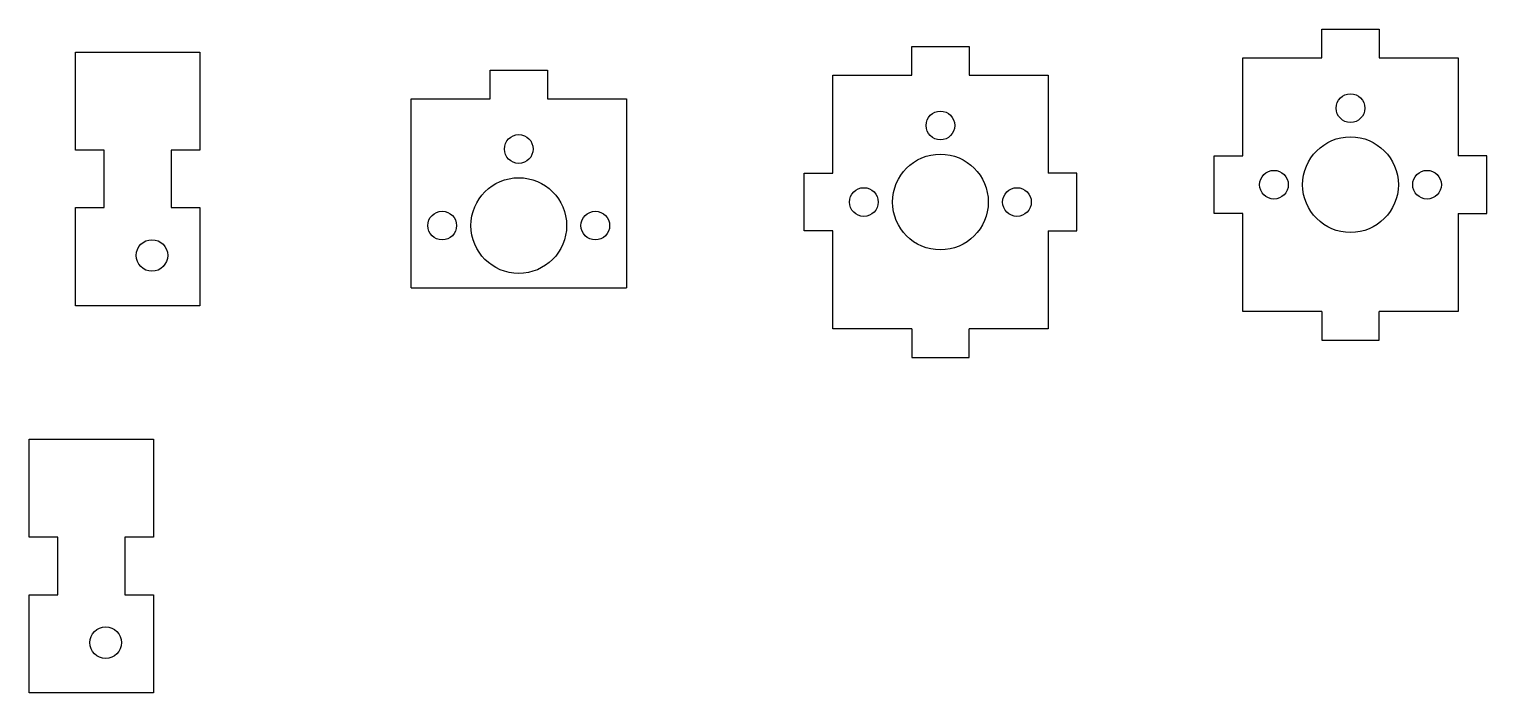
# Model space of a CAD drawing. Extents: x 30 to 182, y 210 to 279.
import ezdxf

# ---------------------------------------------------------------- set-up
doc = ezdxf.new("R2010")
doc.units = 0
for name, color, linetype in [('View', 7, 'CONTINUOUS'), ('View001', 7, 'CONTINUOUS'), ('View002', 7, 'CONTINUOUS'), ('View003', 7, 'CONTINUOUS'), ('View004', 7, 'CONTINUOUS')]:
    doc.layers.add(name, color=color, linetype=linetype)

msp = doc.modelspace()

# ---------------------------------------------------------------- linework, layer by layer
at = {"layer": 'View'}
for p, q in [((34.5122, 276.445), (47.5122, 276.445)), ((34.5122, 266.195), (34.5122, 276.445)), ((47.5122, 276.445), (47.5122, 266.195)), ((37.5122, 266.195), (34.5122, 266.195)), ((37.5122, 260.195), (37.5122, 266.195)), ((47.5122, 266.195), (44.5122, 266.195)), ((44.5122, 266.195), (44.5122, 260.195)), ((34.5122, 260.195), (37.5122, 260.195)), ((34.5122, 249.945), (34.5122, 260.195)), ((44.5122, 260.195), (47.5122, 260.195)), ((47.5122, 260.195), (47.5122, 249.945)), ((47.5122, 249.945), (34.5122, 249.945))]:
    msp.add_line(p, q, dxfattribs=at)
msp.add_circle((42.5122, 255.195), 1.65, dxfattribs=at)
at = {"layer": 'View001'}
for p, q in [((121.921, 274.03), (121.921, 277.03)), ((121.921, 277.03), (127.921, 277.03)), ((127.921, 277.03), (127.921, 274.03)), ((113.671, 274.03), (121.921, 274.03)), ((113.671, 263.78), (113.671, 274.03)), ((127.921, 274.03), (136.171, 274.03)), ((136.171, 274.03), (136.171, 263.78)), ((110.671, 263.78), (113.671, 263.78)), ((110.671, 257.78), (110.671, 263.78)), ((139.171, 263.78), (136.171, 263.78)), ((139.171, 257.78), (139.171, 263.78)), ((113.671, 257.78), (110.671, 257.78)), ((113.671, 247.53), (113.671, 257.78)), ((136.171, 257.78), (136.171, 247.53)), ((136.171, 257.78), (139.171, 257.78)), ((121.921, 247.53), (113.671, 247.53)), ((121.921, 247.53), (121.921, 244.53)), ((136.171, 247.53), (127.921, 247.53)), ((127.921, 244.53), (127.921, 247.53)), ((121.921, 244.53), (127.921, 244.53))]:
    msp.add_line(p, q, dxfattribs=at)
for centre, radius in [((124.921, 268.78), 1.5), ((124.921, 260.78), 5), ((116.921, 260.78), 1.5), ((132.921, 260.78), 1.5)]:
    msp.add_circle(centre, radius, dxfattribs=at)
at = {"layer": 'View002'}
for p, q in [((77.8537, 271.57), (77.8537, 274.57)), ((77.8537, 274.57), (83.8537, 274.57)), ((83.8537, 274.57), (83.8537, 271.57)), ((69.6037, 271.57), (77.8537, 271.57)), ((69.6037, 251.82), (69.6037, 271.57)), ((83.8537, 271.57), (92.1037, 271.57)), ((92.1037, 271.57), (92.1037, 251.82)), ((69.6037, 251.82), (92.1037, 251.82))]:
    msp.add_line(p, q, dxfattribs=at)
for centre, radius in [((80.8537, 266.32), 1.5), ((80.8537, 258.32), 5), ((72.8537, 258.32), 1.5), ((88.8537, 258.32), 1.5)]:
    msp.add_circle(centre, radius, dxfattribs=at)
at = {"layer": 'View003'}
for p, q in [((164.78, 275.841), (164.78, 278.841)), ((164.78, 278.841), (170.78, 278.841)), ((170.78, 278.841), (170.78, 275.841)), ((156.53, 275.841), (164.78, 275.841)), ((156.53, 265.591), (156.53, 275.841)), ((170.78, 275.841), (179.03, 275.841)), ((179.03, 275.841), (179.03, 265.591)), ((153.53, 265.591), (156.53, 265.591)), ((153.53, 259.591), (153.53, 265.591)), ((182.03, 265.591), (179.03, 265.591)), ((182.03, 259.591), (182.03, 265.591)), ((156.53, 259.591), (153.53, 259.591)), ((156.53, 249.341), (156.53, 259.591)), ((179.03, 259.591), (179.03, 249.341)), ((179.03, 259.591), (182.03, 259.591)), ((164.78, 249.341), (156.53, 249.341)), ((164.78, 249.341), (164.78, 246.341)), ((179.03, 249.341), (170.78, 249.341)), ((170.78, 246.341), (170.78, 249.341)), ((164.78, 246.341), (170.78, 246.341))]:
    msp.add_line(p, q, dxfattribs=at)
for centre, radius in [((167.78, 270.591), 1.5), ((167.78, 262.591), 5), ((159.78, 262.591), 1.5), ((175.78, 262.591), 1.5)]:
    msp.add_circle(centre, radius, dxfattribs=at)
at = {"layer": 'View004'}
for p, q in [((29.6829, 236), (42.6829, 236)), ((29.6829, 225.75), (29.6829, 236)), ((42.6829, 236), (42.6829, 225.75)), ((32.6829, 225.75), (29.6829, 225.75)), ((32.6829, 219.75), (32.6829, 225.75)), ((42.6829, 225.75), (39.6829, 225.75)), ((39.6829, 225.75), (39.6829, 219.75)), ((29.6829, 219.75), (32.6829, 219.75)), ((29.6829, 209.5), (29.6829, 219.75)), ((39.6829, 219.75), (42.6829, 219.75)), ((42.6829, 219.75), (42.6829, 209.5)), ((42.6829, 209.5), (29.6829, 209.5))]:
    msp.add_line(p, q, dxfattribs=at)
msp.add_circle((37.6829, 214.75), 1.65, dxfattribs=at)

doc.saveas('drawing.dxf')
